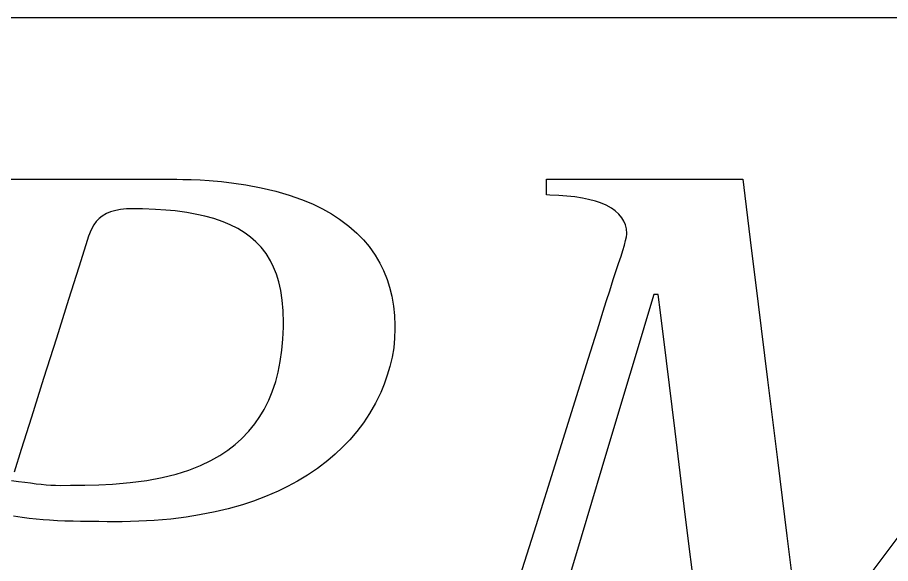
# Model space of a CAD drawing. Header units: millimetres. Extents: x 1056 to 1476, y 85 to 383.
# Drawn here: x 1253.1 to 1271.32, y 97.65 to 109.05 of the extents above; entities that cross this region are included whole.
import ezdxf

# ---------------------------------------------------------------- set-up
doc = ezdxf.new("R2010")
doc.units = ezdxf.units.MM

# ---------------------------------------------------------------- blocks, each defined once
blk = doc.blocks.new('PMI')
for points in [[(47.18, -1.846, 0), (49.394, -1.846, 0), (51.498, -1.846, 0), (53.272, -1.846, 0), (54.498, -1.846, 0), (54.955, -1.846, 0), (55.199, -1.846, 0), (55.471, -1.848, 0), (55.765, -1.853, 0), (56.184, -1.865, 0), (56.623, -1.884, 0), (57.074, -1.912, 0), (57.687, -1.965, 0), (58.296, -2.035, 0), (58.892, -2.123, 0), (59.661, -2.266, 0), (60.382, -2.437, 0), (61.049, -2.632, 0), (61.659, -2.846, 0), (62.211, -3.076, 0), (62.709, -3.318, 0), (63.154, -3.568, 0), (63.55, -3.824, 0), (64.015, -4.172, 0), (64.407, -4.518, 0), (64.737, -4.857, 0), (65.012, -5.186, 0), (65.313, -5.612, 0), (65.546, -6.008, 0), (65.725, -6.374, 0), (65.905, -6.822, 0), (66.03, -7.211, 0), (66.141, -7.661, 0), (66.225, -8.144, 0), (66.276, -8.606, 0), (66.3, -9.104, 0), (66.302, -9.276, 0), (66.285, -9.746, 0), (66.236, -10.217, 0), (66.158, -10.683, 0), (66.052, -11.14, 0), (65.921, -11.586, 0), (65.768, -12.019, 0), (65.595, -12.436, 0), (65.333, -12.971, 0), (65.044, -13.474, 0), (64.731, -13.944, 0), (64.4, -14.382, 0), (64.054, -14.788, 0), (63.697, -15.162, 0), (63.332, -15.508, 0), (62.961, -15.824, 0), (62.458, -16.209, 0), (61.957, -16.549, 0), (61.46, -16.849, 0), (60.972, -17.113, 0), (60.495, -17.344, 0), (59.874, -17.611, 0), (59.283, -17.833, 0), (58.724, -18.016, 0), (58.019, -18.216, 0), (57.377, -18.369, 0), (56.6, -18.522, 0), (55.931, -18.628, 0), (55.167, -18.722, 0), (54.355, -18.793, 0), (53.585, -18.836, 0), (52.763, -18.856, 0), (52.482, -18.857, 0), (52.021, -18.856, 0), (51.608, -18.854, 0), (51.12, -18.849, 0), (50.696, -18.843, 0), (50.328, -18.835, 0), (49.904, -18.822, 0), (49.549, -18.808, 0), (49.153, -18.788, 0), (48.834, -18.767, 0), (48.489, -18.738, 0), (48.135, -18.701, 0), (47.787, -18.654, 0), (47.357, -18.581, 0)], [(81.249, -22.841, 0), (80.713, -18.492, 0), (80.204, -14.358, 0), (79.775, -10.872, 0), (79.479, -8.464, 0), (79.368, -7.565, 0), (79.361, -7.565, 0), (79.341, -7.565, 0), (79.312, -7.565, 0), (79.278, -7.565, 0), (79.242, -7.565, 0), (79.208, -7.565, 0), (79.179, -7.565, 0), (79.159, -7.565, 0), (79.152, -7.565, 0), (78.94, -8.275, 0), (78.372, -10.175, 0), (77.549, -12.926, 0), (76.573, -16.188, 0), (75.547, -19.62, 0), (74.572, -22.882, 0)], [(72.402, -21.916, 0), (73.302, -19.047, 0), (74.248, -16.029, 0), (75.147, -13.16, 0), (75.905, -10.741, 0), (76.429, -9.069, 0), (76.625, -8.446, 0), (76.802, -7.872, 0), (76.959, -7.382, 0), (77.139, -6.83, 0), (77.285, -6.387, 0), (77.402, -6.033, 0), (77.523, -5.66, 0), (77.61, -5.385, 0), (77.689, -5.118, 0), (77.751, -4.887, 0), (77.788, -4.713, 0), (77.807, -4.572, 0), (77.808, -4.535, 0), (77.79, -4.307, 0), (77.741, -4.104, 0), (77.666, -3.923, 0), (77.57, -3.762, 0), (77.414, -3.575, 0), (77.238, -3.417, 0), (77.048, -3.285, 0), (76.779, -3.139, 0), (76.509, -3.025, 0), (76.247, -2.937, 0), (75.908, -2.847, 0), (75.602, -2.784, 0), (75.235, -2.726, 0), (74.828, -2.68, 0), (74.427, -2.65, 0), (73.984, -2.631, 0), (73.829, -2.628, 0), (73.829, -2.601, 0), (73.829, -2.529, 0), (73.829, -2.425, 0), (73.829, -2.302, 0), (73.829, -2.172, 0), (73.829, -2.049, 0), (73.829, -1.945, 0), (73.829, -1.873, 0), (73.829, -1.846, 0), (74.163, -1.846, 0), (75.057, -1.846, 0), (76.352, -1.846, 0), (77.888, -1.846, 0), (79.503, -1.846, 0), (81.039, -1.846, 0), (82.334, -1.846, 0), (83.228, -1.846, 0), (83.562, -1.846, 0), (83.663, -2.666, 0), (83.935, -4.863, 0), (84.329, -8.043, 0), (84.796, -11.814, 0), (85.286, -15.782, 0), (85.753, -19.552, 0), (86.147, -22.733, 0)], [(88.941, -22.733, 0), (91.323, -19.552, 0)], [(47.266, -16.805, 0), (47.609, -16.852, 0), (47.924, -16.895, 0), (48.216, -16.933, 0), (48.487, -16.967, 0), (48.743, -16.996, 0), (48.986, -17.019, 0), (49.222, -17.036, 0), (49.453, -17.046, 0), (49.685, -17.05, 0), (50.199, -17.049, 0), (50.898, -17.042, 0), (51.593, -17.024, 0), (52.274, -16.99, 0), (53.153, -16.915, 0), (53.978, -16.806, 0), (54.741, -16.663, 0), (55.439, -16.49, 0), (56.073, -16.289, 0), (56.643, -16.065, 0), (57.153, -15.822, 0), (57.607, -15.564, 0), (58.01, -15.296, 0), (58.366, -15.021, 0), (58.679, -14.742, 0), (59.042, -14.365, 0), (59.345, -13.991, 0), (59.597, -13.627, 0), (59.806, -13.276, 0), (60.032, -12.823, 0), (60.207, -12.403, 0), (60.381, -11.885, 0), (60.502, -11.43, 0), (60.609, -10.902, 0), (60.69, -10.333, 0), (60.738, -9.784, 0), (60.761, -9.189, 0), (60.763, -8.984, 0), (60.747, -8.388, 0), (60.701, -7.853, 0), (60.629, -7.373, 0), (60.532, -6.943, 0), (60.414, -6.558, 0), (60.277, -6.213, 0), (60.125, -5.904, 0), (59.899, -5.539, 0), (59.655, -5.224, 0), (59.398, -4.954, 0), (59.132, -4.721, 0), (58.86, -4.521, 0), (58.492, -4.295, 0), (58.126, -4.111, 0), (57.769, -3.961, 0), (57.305, -3.801, 0), (56.869, -3.68, 0), (56.466, -3.59, 0), (55.97, -3.5, 0), (55.389, -3.422, 0), (54.918, -3.376, 0), (54.413, -3.343, 0), (53.766, -3.318, 0), (53.235, -3.313, 0), (52.974, -3.32, 0), (52.679, -3.349, 0), (52.437, -3.393, 0), (52.176, -3.468, 0), (51.974, -3.554, 0), (51.768, -3.674, 0), (51.618, -3.792, 0), (51.474, -3.94, 0), (51.347, -4.113, 0), (51.215, -4.355, 0), (51.083, -4.681, 0), (50.952, -5.097, 0), (50.602, -6.211, 0), (50.094, -7.824, 0), (49.491, -9.737, 0), (48.858, -11.749, 0), (48.256, -13.662, 0), (47.748, -15.275, 0), (47.397, -16.389, 0)]]:
    blk.add_polyline3d(points)

msp = doc.modelspace()

# ---------------------------------------------------------------- linework, layer by layer
at = {"color": 3}
msp.add_line((1215.2379, 109.0485), (1475.7386, 109.0485), dxfattribs=at)

# ---------------------------------------------------------------- block references
at = {"xscale": 0.4203524728117145, "yscale": 0.4203524728111461, "zscale": 0.4203524728112527}
msp.add_blockref('PMI', (1233.1051, 106.4467), dxfattribs=at)

doc.saveas('drawing.dxf')
